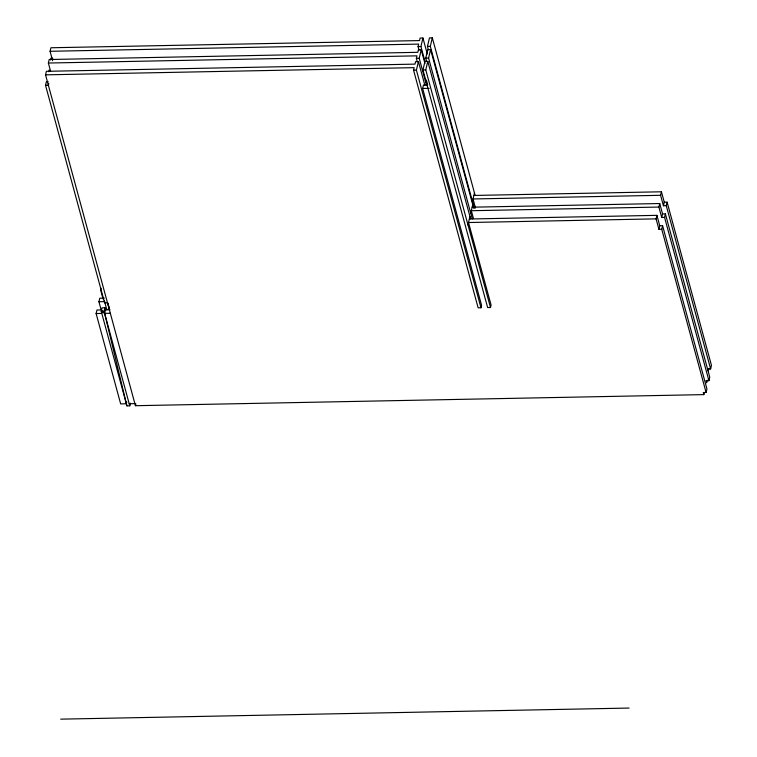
<?xml version="1.0" encoding="UTF-8"?>
<svg xmlns="http://www.w3.org/2000/svg" width="757" height="757" viewBox="0 0 757 757"><rect width="100%" height="100%" fill="white"/><g stroke="black" fill="none" stroke-linecap="round" stroke-linejoin="round"><path stroke-width="1.14" d="M52.621 60.664L50.066 51.287L50.908 47.767L419.51 40.575L420.097 38.087L422.945 38.03L427.27 53.955M704.247 392.855L703.83 394.615L135.437 405.705L45.543 74.839L46.385 71.319L414.987 64.127L415.574 61.648L418.422 61.591L424.914 85.475M50.624 71.376L48.363 63.03L49.205 59.51L417.798 52.318L418.394 49.839L421.233 49.782L424.942 63.427M50.482 60.002L50.899 58.242L52.791 58.204M107.494 302.838L104.646 302.895L45.534 85.323L46.376 81.803L48.268 81.765M48.77 71.754L49.196 69.994M48.798 83.507L48.382 85.267L45.534 85.323M101.059 288.218L100.634 289.978L103.094 299.015M126.769 402.024L126.343 403.784L120.666 403.897L96.111 313.54L96.953 310.02L101.504 309.925M101.078 309.632L98.93 301.731L99.773 298.211L104.315 298.116M102.006 312.546L102.432 310.786M129.759 405.809L104.078 311.288L104.911 307.768L102.072 307.825L101.23 311.345L126.911 405.866L129.759 405.809L130.384 403.169M104.911 307.768L105.478 309.85L104.636 313.37L126.911 405.866M135.437 405.705L135.863 403.935M419 49.99L418.072 46.584L418.668 44.095L50.066 51.287M427.847 84.841L423.494 84.926L422.652 88.446L481.566 305.27L480.969 307.758L478.131 307.815L413.549 70.136L414.145 67.657L45.543 74.839M417.296 61.743L416.369 58.327L416.965 55.848L48.363 63.03M424.932 61.308L420.92 46.527L422.945 38.03M480.969 307.758L416.397 70.079L418.422 61.591M426.626 85.569L419.208 58.28L421.233 49.782M428.386 49.82L427.45 46.404L429.474 37.907L432.323 37.85L475.084 195.23M469.946 216.521L468.507 222.52L491.075 305.014L490.479 307.503L487.64 307.56L422.936 69.956L424.961 61.459L427.8 61.412L470.561 218.792M426.674 61.572L425.746 58.147L427.771 49.65L430.61 49.602L473.693 208.118M474.289 208.241L430.298 46.347L432.323 37.85M490.479 307.503L425.775 69.899L427.8 61.412M472.273 218.858L428.585 58.09L430.61 49.602M474.469 192.969L472.434 201.457M472.756 204.712L470.731 213.209M467.921 225.018L468.507 222.52L656.073 218.868L656.915 215.348L469.349 219M663.425 205.734L664.268 202.214L667.116 202.157L666.274 205.677L663.425 205.734L660.596 195.306L661.438 191.786L473.873 195.448M661.722 217.477L662.564 213.957L665.403 213.9L664.57 217.429L661.722 217.477L658.893 207.058L659.735 203.538L472.16 207.191M659.744 225.766L662.593 225.709L661.75 229.239L658.912 229.286L659.744 225.766L656.915 215.348M708.978 368.413L708.344 371.053L707.776 368.971L710.624 368.914L711.466 365.394L667.116 202.157M707.275 380.165L706.641 382.805L706.073 380.724L708.921 380.667L709.754 377.147L665.403 213.9M703.83 394.615L703.262 392.533L706.101 392.476L706.943 388.956L662.593 225.709M418.072 46.584L420.92 46.527M427.45 46.404L430.298 46.347M416.369 58.327L419.208 58.28M425.746 58.147L428.585 58.09M413.549 70.136L416.397 70.079M422.936 69.956L425.775 69.899M422.652 88.446L429.191 88.323M660.596 195.306L473.03 198.968L475.5 208.005M658.893 207.058L471.327 210.711L473.485 218.622M98.93 301.731L104.617 301.617M105.478 309.85L110.03 309.764M104.078 311.288L101.23 311.345L104.636 313.37L110.323 313.266M96.111 313.54L101.798 313.426M129.192 403.727L134.869 403.613M60.702 719.15L629.086 708.06M666.274 205.677L710.624 368.914M661.438 191.786L664.268 202.214M664.57 217.429L708.921 380.667M659.735 203.538L662.564 213.957M661.75 229.239L706.101 392.476M656.073 218.868L658.912 229.286M426.399 80.062L427.327 83.488M108.071 303.822L109.32 308.411M104.362 300.671L106.841 309.802M107.731 302.705L109.377 309.556"/></g></svg>
